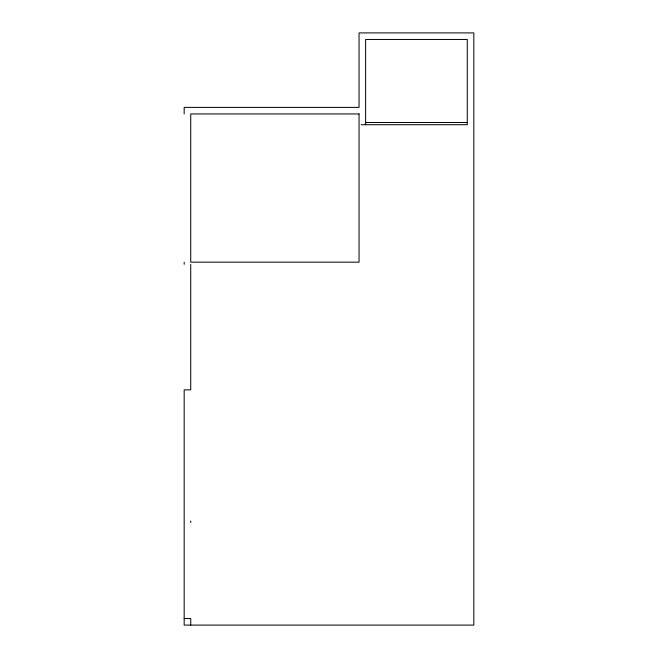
<?xml version="1.0" encoding="UTF-8"?>
<svg xmlns="http://www.w3.org/2000/svg" width="658" height="658" viewBox="0 0 658 658"><rect width="100%" height="100%" fill="white"/><g stroke="black" fill="none" stroke-linecap="round" stroke-linejoin="round"><path stroke-width="0.99" d="M365.618 122.528L467.27 122.528M361.242 124.716L467.27 124.716L467.27 39.455L365.618 39.455L365.618 124.716M184.174 618.545L190.73 618.545L190.73 625.1M190.73 264.343L190.73 389.865L184.174 389.865L184.174 625.1L473.826 625.1L473.826 32.9L359.054 32.9L359.054 107.386L184.174 107.386L184.174 113.949M190.73 521.029L190.73 522.559M184.174 262.164L184.174 264.343M359.054 113.949L190.73 113.949L190.73 262.164L359.054 262.164L359.054 113.949"/></g></svg>
